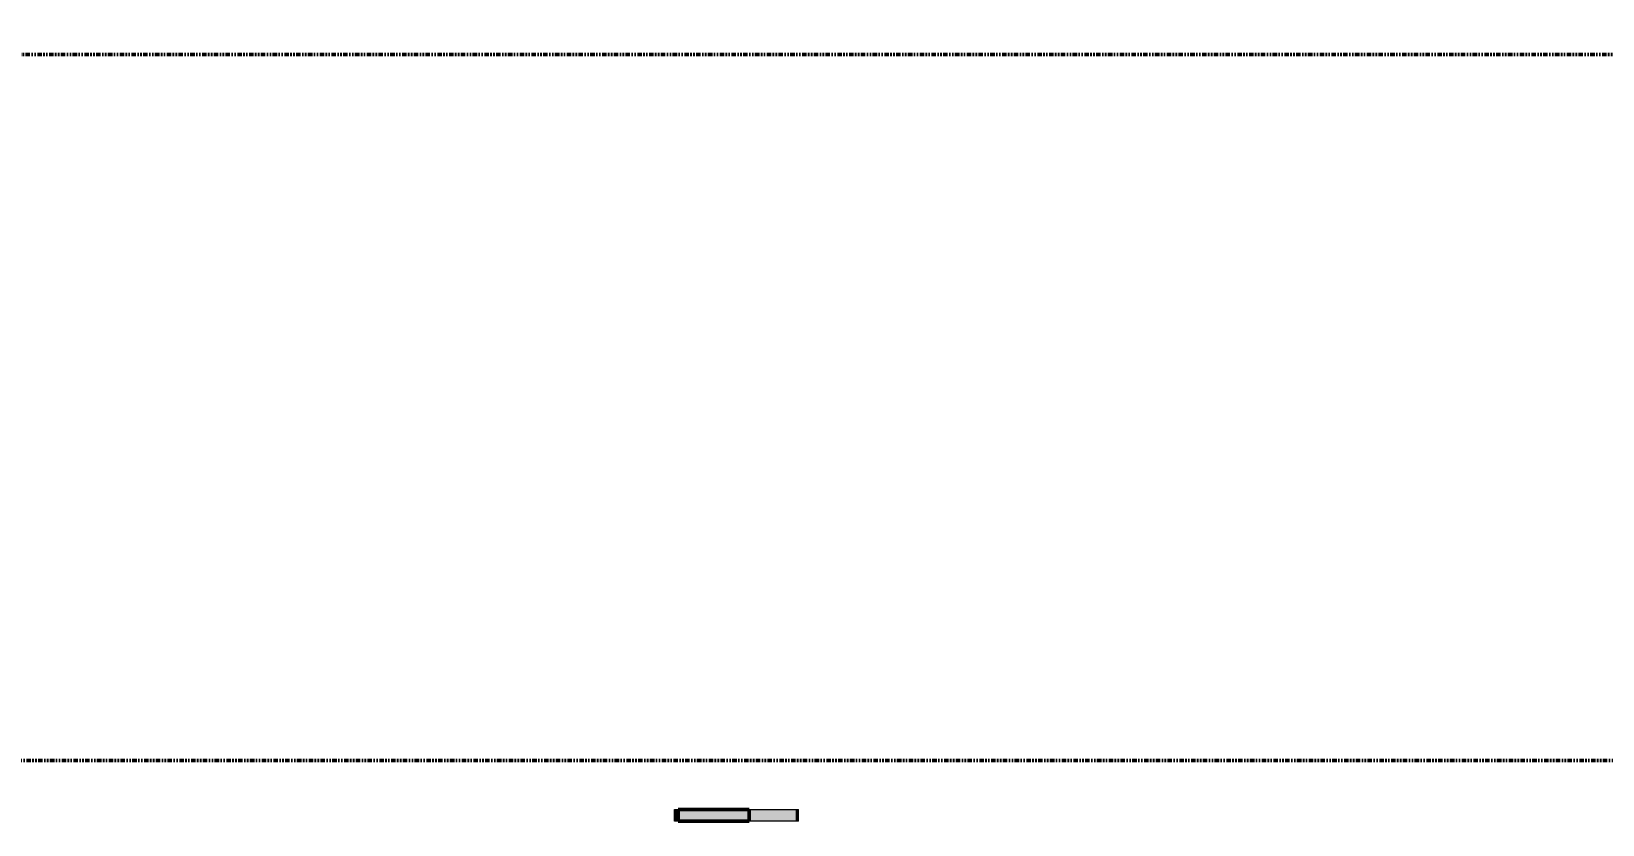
# Model space of a CAD drawing. Header units: inches. Extents: x -4218 to -1814, y 9706 to 12426.
# Drawn here: x -3804 to -3670.5, y 12119.2 to 12186.7 of the extents above; entities that cross this region are included whole.
import ezdxf

# ---------------------------------------------------------------- set-up
doc = ezdxf.new("R2010")
doc.units = ezdxf.units.IN
doc.header["$MEASUREMENT"] = 0
doc.linetypes.add('Aligning Line 1_8_', pattern=[0.25, 0.125, -0.125])
doc.linetypes.add('Double Dash 3_8_', pattern=[1, 0.375, -0.125, 0.125, -0.125, 0.125, -0.125])
for name, color, linetype, lineweight in [('0-1', 7, 'Continuous', 5), ('0-3', 147, 'Aligning Line 1_8_', 9), ('A-ANNO-DIMS', 211, 'Continuous', 9), ('A-ANNO-DIMS-96', 211, 'Continuous', 9), ('A-GENM-2', 7, 'Continuous', 9), ('A-GENM-3', 250, 'Continuous', 50), ('A-GENM-4', 254, 'Continuous', 5), ('A-GENM-5', 9, 'Continuous', 9), ('C-PROP-LINE-1', 250, 'Double Dash 3_8_', 50)]:
    doc.layers.add(name, color=color, linetype=linetype, lineweight=lineweight)
doc.styles.add('Century Gothic', font='ufonts.com_century-gothic.ttf', dxfattribs={"height": 9})
doc.dimstyles.new('OD__1_8__Tol__', dxfattribs={"dimscale": 12, "dimtxt": 9.397514, "dimasz": 1, "dimexe": 0.75, "dimexo": 0.5, "dimgap": 0.125, "dimtad": 1, "dimdec": 3, "dimrnd": 0.125, "dimzin": 3, "dimdsep": 46, "dimlunit": 4, "dimtxsty": 'Century Gothic', "dimblk1": 'OBLIQUE', "dimblk2": 'OBLIQUE', "dimsah": 1, "dimcen": 0.09, "dimdle": 0.75, "dimazin": 0, "dimtfac": 1, "dimtdec": 4, "dimtix": 1, "dimtmove": 0, "dimatfit": 3, "dimfxl": 1, "dimtvp": 1, "dimtfill": 1, "dimfrac": 2, "dimtolj": 1, "dimtzin": 0, "dimarcsym": 2})

# ---------------------------------------------------------------- blocks, each defined once
blk = doc.blocks.new('Family - ___-1878357-FLOOR PLAN - 2ND FLOOR')
at = {"layer": 'C-PROP-LINE-1'}
for p, q in [((-3929.52, 12184.69), (-1910.87, 12184.69)), ((-3869.45, 12124.69), (-1910.87, 12124.69))]:
    blk.add_line(p, q, dxfattribs=at)
blk = doc.blocks.new('CTR - 1st Phase - Shell_rvt-1-FLOOR PLAN - 2ND FLOOR')
at = {"layer": 'A-GENM-4'}
for points in [[(-3749.37, 12119.53), (-3749.3, 12119.53), (-3749.3, 12120.53), (-3749.37, 12120.53)], [(-3749.1, 12119.53), (-3749.1, 12120.53), (-3749.3, 12120.53), (-3749.3, 12119.53)], [(-3749.04, 12119.53), (-3749.04, 12120.53), (-3749.1, 12120.53), (-3749.1, 12119.53)], [(-3743.01, 12119.53), (-3738.99, 12119.53), (-3738.99, 12120.53), (-3743.01, 12120.53)], [(-3738.99, 12119.53), (-3738.88, 12119.53), (-3738.88, 12120.53), (-3738.99, 12120.53)], [(-3738.88, 12119.53), (-3738.82, 12119.53), (-3738.82, 12120.53), (-3738.88, 12120.53)]]:
    blk.add_hatch(color=256, dxfattribs=at).paths.add_polyline_path(points, flags=0)
at = {"layer": 'A-GENM-5'}
blk.add_hatch(color=256, dxfattribs=at).paths.add_polyline_path([(-3749.04, 12119.53), (-3743.01, 12119.53), (-3743.01, 12120.53), (-3749.04, 12120.53)], flags=0)
at = {"layer": 'A-GENM-2'}
for p, q in [((-3749.37, 12120.53), (-3749.3, 12120.53)), ((-3749.37, 12119.53), (-3749.37, 12120.53)), ((-3749.3, 12119.53), (-3749.37, 12119.53)), ((-3749.3, 12120.53), (-3749.1, 12120.53)), ((-3749.3, 12119.53), (-3749.3, 12120.53)), ((-3749.1, 12119.53), (-3749.3, 12119.53)), ((-3749.1, 12120.53), (-3749.04, 12120.53)), ((-3749.1, 12119.53), (-3749.1, 12120.53)), ((-3749.04, 12119.53), (-3749.1, 12119.53)), ((-3743.01, 12120.53), (-3738.99, 12120.53)), ((-3738.99, 12119.53), (-3743.01, 12119.53)), ((-3738.99, 12120.53), (-3738.88, 12120.53)), ((-3738.99, 12119.53), (-3738.99, 12120.53)), ((-3738.88, 12119.53), (-3738.99, 12119.53)), ((-3738.88, 12120.53), (-3738.82, 12120.53)), ((-3738.88, 12119.53), (-3738.88, 12120.53)), ((-3738.82, 12119.53), (-3738.88, 12119.53)), ((-3738.82, 12119.53), (-3738.82, 12120.53))]:
    blk.add_line(p, q, dxfattribs=at)
at = {"layer": 'A-GENM-3'}
for p, q in [((-3743.01, 12120.53), (-3749.04, 12120.53)), ((-3749.04, 12120.53), (-3749.04, 12119.53)), ((-3749.04, 12119.53), (-3743.01, 12119.53)), ((-3743.01, 12119.53), (-3743.01, 12120.53))]:
    blk.add_line(p, q, dxfattribs=at)
at = {"layer": '0-3'}
blk.add_blockref('Family - ___-1878357-FLOOR PLAN - 2ND FLOOR', (0, 0), dxfattribs=at)
blk = doc.blocks.new('DIMBLOCK1-FLOOR PLAN - 2ND FLOOR')
at = {"layer": 'A-ANNO-DIMS-96'}
for p, q in [((-3857.97, 12120.15), (-3857.97, 12244.86)), ((-2070.67, 12120.15), (-2070.67, 12244.86)), ((-3866.97, 12235.86), (-2061.67, 12235.86)), ((-3857.97, 12235.86), (-3857.97, 12120.15)), ((-2070.67, 12235.86), (-2070.67, 12120.15))]:
    blk.add_line(p, q, dxfattribs=at)
at = {"layer": 'A-ANNO-DIMS-96', "lineweight": 50}
for p, q in [((-3857.97, 12235.86), (-3851.97, 12241.86)), ((-2070.67, 12235.86), (-2064.67, 12241.86)), ((-3857.97, 12235.86), (-3863.97, 12229.86)), ((-2070.67, 12235.86), (-2076.67, 12229.86))]:
    blk.add_line(p, q, dxfattribs=at)
at = {"layer": 'A-ANNO-DIMS-96', "color": 0, "insert": (-3002.06, 12248.89), "char_height": 9, "width": 90.5741, "attachment_point": 1, "line_spacing_factor": 0.984502, "style": 'Century Gothic', "bg_fill": 3, "box_fill_scale": 1.25, "bg_fill_color": 256, "bg_fill_true_color": 13158600, "bg_fill_transparency": 0}
blk.add_mtext('148\' - 11 1/4"', dxfattribs=at)
blk = doc.blocks.new('_Oblique')
at = {"color": 0, "linetype": 'ByBlock', "lineweight": -2}
blk.add_line((-0.5, -0.5), (0.5, 0.5), dxfattribs=at)

msp = doc.modelspace()

# ---------------------------------------------------------------- block references
at = {"layer": '0-1'}
msp.add_blockref('CTR - 1st Phase - Shell_rvt-1-FLOOR PLAN - 2ND FLOOR', (0, 0), dxfattribs=at)

# ---------------------------------------------------------------- next in the draw order: dimensions: what is measured, and where the dimension line sits
at = {"layer": 'A-ANNO-DIMS'}
dim = msp.add_linear_dim(base=(-2070.67374, 12235.85696), p1=(-3857.97374, 12114.1519), p2=(-2070.67374, 12114.1519), dimstyle='OD__1_8__Tol__', override={"dimpost": '<>', "dimfxl": 1787.3}, dxfattribs=at)
dim.commit()
dim.dimension.update_dxf_attribs({"geometry": 'DIMBLOCK1-FLOOR PLAN - 2ND FLOOR', "text_midpoint": (-2964.32374, 12242.58198)})

doc.saveas('drawing.dxf')
